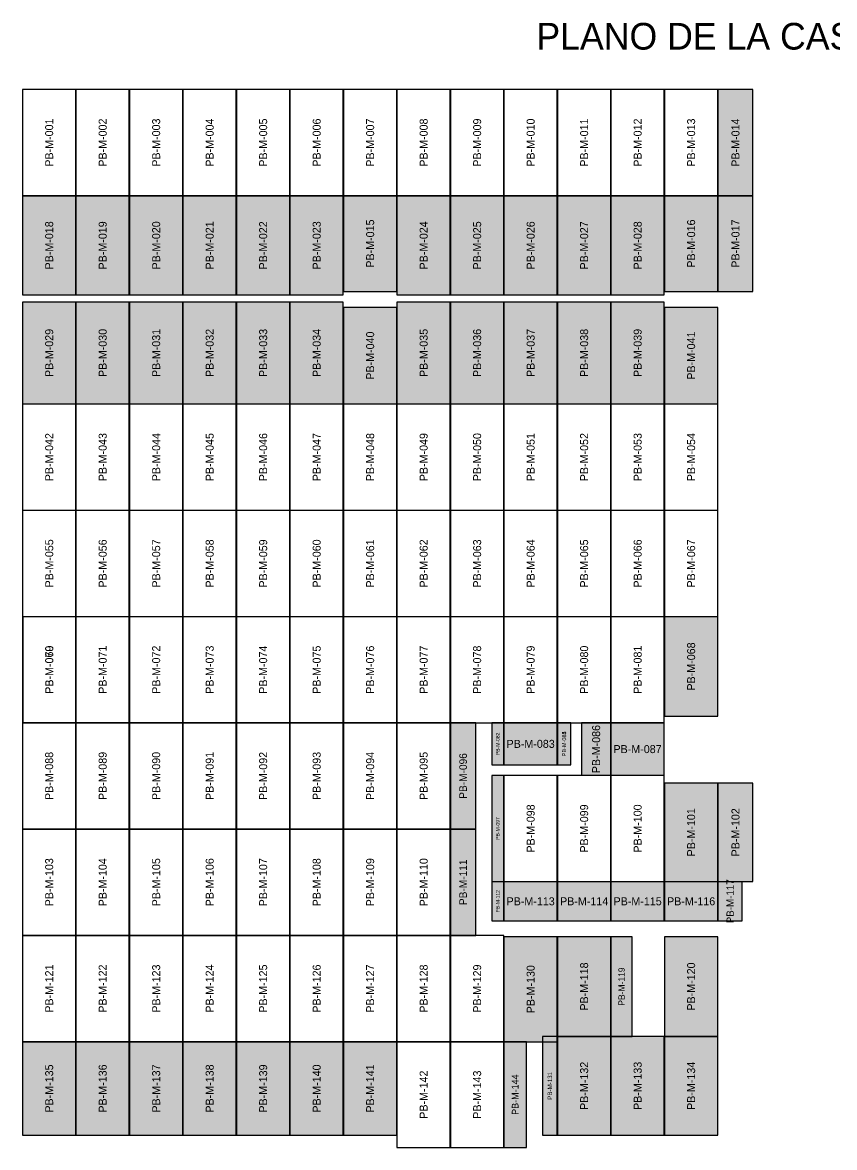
# Model space of a CAD drawing. Header units: metres. Extents: x 487.1 to 507.8, y -106.1 to -80.1.
# Drawn here: x 489.54 to 498.68, y -92.71 to -80.06 of the extents above; entities that cross this region are included whole.
import ezdxf
from ezdxf.enums import TextEntityAlignment as Align

# ---------------------------------------------------------------- set-up
doc = ezdxf.new("R2010")
doc.units = ezdxf.units.M
for name, color, linetype in [('ID-PIEZA', 7, 'Continuous'), ('PISO-Moret-COMPLETA', 8, 'Continuous'), ('PISO-Moret-RECORTE', 30, 'Continuous'), ('TITULO', 5, 'Continuous')]:
    doc.layers.add(name, color=color, linetype=linetype)

msp = doc.modelspace()

# ---------------------------------------------------------------- hatches: boundary and pattern name
at = {"layer": 'PISO-Moret-RECORTE', "transparency": 33554546}
h = msp.add_hatch(color=30, dxfattribs=at)
h.dxf.hatch_style = 1
h.paths.add_polyline_path([(497.3647, -82.0044), (497.7587, -82.0044), (497.7587, -80.8104), (497.3647, -80.8104)])
h = msp.add_hatch(color=30, dxfattribs=at)
h.dxf.hatch_style = 1
h.paths.add_polyline_path([(489.5387, -83.1204), (490.1387, -83.1204), (490.1387, -82.0064), (489.5387, -82.0064)])
h = msp.add_hatch(color=30, dxfattribs=at)
h.dxf.hatch_style = 1
h.paths.add_polyline_path([(490.1407, -83.1204), (490.7407, -83.1204), (490.7407, -82.0064), (490.1407, -82.0064)])
h = msp.add_hatch(color=30, dxfattribs=at)
h.dxf.hatch_style = 1
h.paths.add_polyline_path([(490.7427, -83.1204), (491.3427, -83.1204), (491.3427, -82.0064), (490.7427, -82.0064)])
h = msp.add_hatch(color=30, dxfattribs=at)
h.dxf.hatch_style = 1
h.paths.add_polyline_path([(491.3447, -83.1204), (491.9447, -83.1204), (491.9447, -82.0064), (491.3447, -82.0064)])
h = msp.add_hatch(color=30, dxfattribs=at)
h.dxf.hatch_style = 1
h.paths.add_polyline_path([(491.9467, -83.1204), (492.5467, -83.1204), (492.5467, -82.0064), (491.9467, -82.0064)])
h = msp.add_hatch(color=30, dxfattribs=at)
h.dxf.hatch_style = 1
h.paths.add_polyline_path([(492.5487, -83.1204), (493.1487, -83.1204), (493.1487, -82.0064), (492.5487, -82.0064)])
h = msp.add_hatch(color=30, dxfattribs=at)
h.dxf.hatch_style = 1
h.paths.add_polyline_path([(493.1507, -83.0804), (493.7507, -83.0804), (493.7507, -82.0064), (493.1507, -82.0064)])
h = msp.add_hatch(color=30, dxfattribs=at)
h.dxf.hatch_style = 1
h.paths.add_polyline_path([(493.7527, -83.1204), (494.3527, -83.1204), (494.3527, -82.0064), (493.7527, -82.0064)])
h = msp.add_hatch(color=30, dxfattribs=at)
h.dxf.hatch_style = 1
h.paths.add_polyline_path([(494.3547, -83.1204), (494.9547, -83.1204), (494.9547, -82.0064), (494.3547, -82.0064)])
h = msp.add_hatch(color=30, dxfattribs=at)
h.dxf.hatch_style = 1
h.paths.add_polyline_path([(494.9567, -83.1204), (495.5567, -83.1204), (495.5567, -82.0064), (494.9567, -82.0064)])
h = msp.add_hatch(color=30, dxfattribs=at)
h.dxf.hatch_style = 1
h.paths.add_polyline_path([(495.5587, -83.1204), (496.1587, -83.1204), (496.1587, -82.0064), (495.5587, -82.0064)])
h = msp.add_hatch(color=30, dxfattribs=at)
h.dxf.hatch_style = 1
h.paths.add_polyline_path([(496.1607, -83.1204), (496.7607, -83.1204), (496.7607, -82.0064), (496.1607, -82.0064)])
h = msp.add_hatch(color=30, dxfattribs=at)
h.dxf.hatch_style = 1
h.paths.add_polyline_path([(496.7627, -83.0804), (497.3627, -83.0804), (497.3627, -82.0064), (496.7627, -82.0064)])
h = msp.add_hatch(color=30, dxfattribs=at)
h.dxf.hatch_style = 1
h.paths.add_polyline_path([(497.3647, -83.0804), (497.7587, -83.0804), (497.7587, -82.0064), (497.3647, -82.0064)])
h = msp.add_hatch(color=30, dxfattribs=at)
h.dxf.hatch_style = 1
h.paths.add_polyline_path([(489.5387, -84.3464), (490.1387, -84.3464), (490.1387, -83.2004), (489.5387, -83.2004)])
h = msp.add_hatch(color=30, dxfattribs=at)
h.dxf.hatch_style = 1
h.paths.add_polyline_path([(490.1407, -84.3464), (490.7407, -84.3464), (490.7407, -83.2004), (490.1407, -83.2004)])
h = msp.add_hatch(color=30, dxfattribs=at)
h.dxf.hatch_style = 1
h.paths.add_polyline_path([(490.7427, -84.3464), (491.3427, -84.3464), (491.3427, -83.2004), (490.7427, -83.2004)])
h = msp.add_hatch(color=30, dxfattribs=at)
h.dxf.hatch_style = 1
h.paths.add_polyline_path([(491.3447, -84.3464), (491.9447, -84.3464), (491.9447, -83.2004), (491.3447, -83.2004)])
h = msp.add_hatch(color=30, dxfattribs=at)
h.dxf.hatch_style = 1
h.paths.add_polyline_path([(491.9467, -84.3464), (492.5467, -84.3464), (492.5467, -83.2004), (491.9467, -83.2004)])
h = msp.add_hatch(color=30, dxfattribs=at)
h.dxf.hatch_style = 1
h.paths.add_polyline_path([(492.5487, -84.3464), (493.1487, -84.3464), (493.1487, -83.2004), (492.5487, -83.2004)])
h = msp.add_hatch(color=30, dxfattribs=at)
h.dxf.hatch_style = 1
h.paths.add_polyline_path([(493.1507, -84.3464), (493.7507, -84.3464), (493.7507, -83.2604), (493.1507, -83.2604)])
h = msp.add_hatch(color=30, dxfattribs=at)
h.dxf.hatch_style = 1
h.paths.add_polyline_path([(493.7527, -84.3464), (494.3527, -84.3464), (494.3527, -83.2004), (493.7527, -83.2004)])
h = msp.add_hatch(color=30, dxfattribs=at)
h.dxf.hatch_style = 1
h.paths.add_polyline_path([(494.3547, -84.3464), (494.9547, -84.3464), (494.9547, -83.2004), (494.3547, -83.2004)])
h = msp.add_hatch(color=30, dxfattribs=at)
h.dxf.hatch_style = 1
h.paths.add_polyline_path([(494.9567, -84.3464), (495.5567, -84.3464), (495.5567, -83.2004), (494.9567, -83.2004)])
h = msp.add_hatch(color=30, dxfattribs=at)
h.dxf.hatch_style = 1
h.paths.add_polyline_path([(495.5587, -84.3464), (496.1587, -84.3464), (496.1587, -83.2004), (495.5587, -83.2004)])
h = msp.add_hatch(color=30, dxfattribs=at)
h.dxf.hatch_style = 1
h.paths.add_polyline_path([(496.1607, -84.3464), (496.7607, -84.3464), (496.7607, -83.2004), (496.1607, -83.2004)])
h = msp.add_hatch(color=30, dxfattribs=at)
h.dxf.hatch_style = 1
h.paths.add_polyline_path([(496.7627, -84.3464), (497.3627, -84.3464), (497.3627, -83.2604), (496.7627, -83.2604)])
h = msp.add_hatch(color=30, dxfattribs=at)
h.dxf.hatch_style = 1
h.paths.add_polyline_path([(496.7627, -87.8604), (497.3627, -87.8604), (497.3627, -86.7404), (496.7627, -86.7404)])
h = msp.add_hatch(color=30, dxfattribs=at)
h.dxf.hatch_style = 1
h.paths.add_polyline_path([(494.3547, -89.1284), (494.6387, -89.1284), (494.6387, -87.9344), (494.3547, -87.9344)])
h = msp.add_hatch(color=30, dxfattribs=at)
h.dxf.hatch_style = 1
h.paths.add_polyline_path([(494.8187, -88.4054), (494.9547, -88.4054), (494.9547, -87.9344), (494.8187, -87.9344)])
h = msp.add_hatch(color=30, dxfattribs=at)
h.dxf.hatch_style = 1
h.paths.add_polyline_path([(494.9567, -88.4054), (495.5567, -88.4054), (495.5567, -87.9344), (494.9567, -87.9344)])
h = msp.add_hatch(color=30, dxfattribs=at)
h.dxf.hatch_style = 1
h.paths.add_polyline_path([(495.5587, -88.4054), (495.7087, -88.4054), (495.7087, -87.9344), (495.5587, -87.9344)])
h = msp.add_hatch(color=30, dxfattribs=at)
h.dxf.hatch_style = 1
h.paths.add_polyline_path([(495.5587, -88.4054), (495.7087, -88.4054), (495.7087, -87.9344), (495.5587, -87.9344)])
h = msp.add_hatch(color=30, dxfattribs=at)
h.dxf.hatch_style = 1
h.paths.add_polyline_path([(495.8287, -88.5234), (496.1587, -88.5234), (496.1587, -87.9344), (495.8287, -87.9344)])
h = msp.add_hatch(color=30, dxfattribs=at)
h.dxf.hatch_style = 1
h.paths.add_polyline_path([(496.1607, -88.5234), (496.7587, -88.5234), (496.7587, -87.9344), (496.1607, -87.9344)])
h = msp.add_hatch(color=30, dxfattribs=at)
h.dxf.hatch_style = 1
h.paths.add_polyline_path([(494.8187, -89.7194), (494.9547, -89.7194), (494.9547, -88.5254), (494.8187, -88.5254)])
h = msp.add_hatch(color=30, dxfattribs=at)
h.dxf.hatch_style = 1
h.paths.add_polyline_path([(496.7627, -89.7194), (497.3627, -89.7194), (497.3627, -88.6104), (496.7627, -88.6104)])
h = msp.add_hatch(color=30, dxfattribs=at)
h.dxf.hatch_style = 1
h.paths.add_polyline_path([(497.3647, -89.7194), (497.7587, -89.7194), (497.7587, -88.6104), (497.3647, -88.6104)])
h = msp.add_hatch(color=30, dxfattribs=at)
h.dxf.hatch_style = 1
h.paths.add_polyline_path([(494.3547, -90.3244), (494.6387, -90.3244), (494.6387, -89.1304), (494.3547, -89.1304)])
h = msp.add_hatch(color=30, dxfattribs=at)
h.dxf.hatch_style = 1
h.paths.add_polyline_path([(494.8187, -90.1604), (494.9547, -90.1604), (494.9547, -89.7214), (494.8187, -89.7214)])
h = msp.add_hatch(color=30, dxfattribs=at)
h.dxf.hatch_style = 1
h.paths.add_polyline_path([(494.9567, -90.1604), (495.5567, -90.1604), (495.5567, -89.7214), (494.9567, -89.7214)])
h = msp.add_hatch(color=30, dxfattribs=at)
h.dxf.hatch_style = 1
h.paths.add_polyline_path([(495.5587, -90.1604), (496.1587, -90.1604), (496.1587, -89.7214), (495.5587, -89.7214)])
h = msp.add_hatch(color=30, dxfattribs=at)
h.dxf.hatch_style = 1
h.paths.add_polyline_path([(496.1607, -90.1604), (496.7607, -90.1604), (496.7607, -89.7214), (496.1607, -89.7214)])
h = msp.add_hatch(color=30, dxfattribs=at)
h.dxf.hatch_style = 1
h.paths.add_polyline_path([(496.7627, -90.1604), (497.3627, -90.1604), (497.3627, -89.7214), (496.7627, -89.7214)])
h = msp.add_hatch(color=30, dxfattribs=at)
h.dxf.hatch_style = 1
h.paths.add_polyline_path([(497.3647, -90.1604), (497.6387, -90.1604), (497.6387, -89.7214), (497.3647, -89.7214)])
h = msp.add_hatch(color=30, dxfattribs=at)
h.dxf.hatch_style = 1
h.paths.add_polyline_path([(494.9567, -91.5204), (495.5567, -91.5204), (495.5567, -90.3404), (494.9567, -90.3404)])
h = msp.add_hatch(color=30, dxfattribs=at)
h.dxf.hatch_style = 1
h.paths.add_polyline_path([(495.5587, -91.4604), (496.1587, -91.4604), (496.1587, -90.3404), (495.5587, -90.3404)])
h = msp.add_hatch(color=30, dxfattribs=at)
h.dxf.hatch_style = 1
h.paths.add_polyline_path([(496.1607, -91.4604), (496.3987, -91.4604), (496.3987, -90.3404), (496.1607, -90.3404)])
h = msp.add_hatch(color=30, dxfattribs=at)
h.dxf.hatch_style = 1
h.paths.add_polyline_path([(496.7627, -91.4604), (497.3627, -91.4604), (497.3627, -90.3404), (496.7627, -90.3404)])
h = msp.add_hatch(color=30, dxfattribs=at)
h.dxf.hatch_style = 1
h.paths.add_polyline_path([(495.3887, -92.5724), (495.5567, -92.5724), (495.5567, -91.4624), (495.3887, -91.4624)])
h = msp.add_hatch(color=30, dxfattribs=at)
h.dxf.hatch_style = 1
h.paths.add_polyline_path([(495.5587, -92.5724), (496.1587, -92.5724), (496.1587, -91.4624), (495.5587, -91.4624)])
h = msp.add_hatch(color=30, dxfattribs=at)
h.dxf.hatch_style = 1
h.paths.add_polyline_path([(496.1607, -92.5724), (496.7607, -92.5724), (496.7607, -91.4624), (496.1607, -91.4624)])
h = msp.add_hatch(color=30, dxfattribs=at)
h.dxf.hatch_style = 1
h.paths.add_polyline_path([(496.7627, -92.5724), (497.3627, -92.5724), (497.3627, -91.4624), (496.7627, -91.4624)])
h = msp.add_hatch(color=30, dxfattribs=at)
h.dxf.hatch_style = 1
h.paths.add_polyline_path([(489.5387, -92.5724), (490.1387, -92.5724), (490.1387, -91.5224), (489.5387, -91.5224)])
h = msp.add_hatch(color=30, dxfattribs=at)
h.dxf.hatch_style = 1
h.paths.add_polyline_path([(490.1407, -92.5724), (490.7407, -92.5724), (490.7407, -91.5224), (490.1407, -91.5224)])
h = msp.add_hatch(color=30, dxfattribs=at)
h.dxf.hatch_style = 1
h.paths.add_polyline_path([(490.7427, -92.5724), (491.3427, -92.5724), (491.3427, -91.5224), (490.7427, -91.5224)])
h = msp.add_hatch(color=30, dxfattribs=at)
h.dxf.hatch_style = 1
h.paths.add_polyline_path([(491.3447, -92.5724), (491.9447, -92.5724), (491.9447, -91.5224), (491.3447, -91.5224)])
h = msp.add_hatch(color=30, dxfattribs=at)
h.dxf.hatch_style = 1
h.paths.add_polyline_path([(491.9467, -92.5724), (492.5467, -92.5724), (492.5467, -91.5224), (491.9467, -91.5224)])
h = msp.add_hatch(color=30, dxfattribs=at)
h.dxf.hatch_style = 1
h.paths.add_polyline_path([(492.5487, -92.5724), (493.1487, -92.5724), (493.1487, -91.5224), (492.5487, -91.5224)])
h = msp.add_hatch(color=30, dxfattribs=at)
h.dxf.hatch_style = 1
h.paths.add_polyline_path([(493.1507, -92.5724), (493.7507, -92.5724), (493.7507, -91.5224), (493.1507, -91.5224)])
h = msp.add_hatch(color=30, dxfattribs=at)
h.dxf.hatch_style = 1
h.paths.add_polyline_path([(494.9567, -92.7104), (495.2087, -92.7104), (495.2087, -91.5224), (494.9567, -91.5224)])

# ---------------------------------------------------------------- linework, layer by layer
at = {"layer": 'PISO-Moret-COMPLETA'}
for points in [[(489.5387, -82.0044), (490.1387, -82.0044), (490.1387, -80.8104), (489.5387, -80.8104)], [(490.1407, -82.0044), (490.7407, -82.0044), (490.7407, -80.8104), (490.1407, -80.8104)], [(490.7427, -82.0044), (491.3427, -82.0044), (491.3427, -80.8104), (490.7427, -80.8104)], [(491.3447, -82.0044), (491.9447, -82.0044), (491.9447, -80.8104), (491.3447, -80.8104)], [(491.9467, -82.0044), (492.5467, -82.0044), (492.5467, -80.8104), (491.9467, -80.8104)], [(492.5487, -82.0044), (493.1487, -82.0044), (493.1487, -80.8104), (492.5487, -80.8104)], [(493.1507, -82.0044), (493.7507, -82.0044), (493.7507, -80.8104), (493.1507, -80.8104)], [(493.7527, -82.0044), (494.3527, -82.0044), (494.3527, -80.8104), (493.7527, -80.8104)], [(494.3547, -82.0044), (494.9547, -82.0044), (494.9547, -80.8104), (494.3547, -80.8104)], [(494.9567, -82.0044), (495.5567, -82.0044), (495.5567, -80.8104), (494.9567, -80.8104)], [(495.5587, -82.0044), (496.1587, -82.0044), (496.1587, -80.8104), (495.5587, -80.8104)], [(496.1607, -82.0044), (496.7607, -82.0044), (496.7607, -80.8104), (496.1607, -80.8104)], [(496.7627, -82.0044), (497.3627, -82.0044), (497.3627, -80.8104), (496.7627, -80.8104)], [(489.5387, -85.5424), (490.1387, -85.5424), (490.1387, -84.3484), (489.5387, -84.3484)], [(490.1407, -85.5424), (490.7407, -85.5424), (490.7407, -84.3484), (490.1407, -84.3484)], [(490.7427, -85.5424), (491.3427, -85.5424), (491.3427, -84.3484), (490.7427, -84.3484)], [(491.3447, -85.5424), (491.9447, -85.5424), (491.9447, -84.3484), (491.3447, -84.3484)], [(491.9467, -85.5424), (492.5467, -85.5424), (492.5467, -84.3484), (491.9467, -84.3484)], [(492.5487, -85.5424), (493.1487, -85.5424), (493.1487, -84.3484), (492.5487, -84.3484)], [(493.1507, -85.5424), (493.7507, -85.5424), (493.7507, -84.3484), (493.1507, -84.3484)], [(493.7527, -85.5424), (494.3527, -85.5424), (494.3527, -84.3484), (493.7527, -84.3484)], [(494.3547, -85.5424), (494.9547, -85.5424), (494.9547, -84.3484), (494.3547, -84.3484)], [(494.9567, -85.5424), (495.5567, -85.5424), (495.5567, -84.3484), (494.9567, -84.3484)], [(495.5587, -85.5424), (496.1587, -85.5424), (496.1587, -84.3484), (495.5587, -84.3484)], [(496.1607, -85.5424), (496.7607, -85.5424), (496.7607, -84.3484), (496.1607, -84.3484)], [(496.7627, -85.5424), (497.3627, -85.5424), (497.3627, -84.3484), (496.7627, -84.3484)], [(489.539, -86.738), (490.139, -86.738), (490.139, -85.544), (489.539, -85.544)], [(490.1407, -86.7384), (490.7407, -86.7384), (490.7407, -85.5444), (490.1407, -85.5444)], [(490.7427, -86.7384), (491.3427, -86.7384), (491.3427, -85.5444), (490.7427, -85.5444)], [(491.3447, -86.7384), (491.9447, -86.7384), (491.9447, -85.5444), (491.3447, -85.5444)], [(491.9467, -86.7384), (492.5467, -86.7384), (492.5467, -85.5444), (491.9467, -85.5444)], [(492.5487, -86.7384), (493.1487, -86.7384), (493.1487, -85.5444), (492.5487, -85.5444)], [(493.1507, -86.7384), (493.7507, -86.7384), (493.7507, -85.5444), (493.1507, -85.5444)], [(493.7527, -86.7384), (494.3527, -86.7384), (494.3527, -85.5444), (493.7527, -85.5444)], [(494.3547, -86.7384), (494.9547, -86.7384), (494.9547, -85.5444), (494.3547, -85.5444)], [(494.9567, -86.7384), (495.5567, -86.7384), (495.5567, -85.5444), (494.9567, -85.5444)], [(495.5587, -86.7384), (496.1587, -86.7384), (496.1587, -85.5444), (495.5587, -85.5444)], [(496.1607, -86.7384), (496.7607, -86.7384), (496.7607, -85.5444), (496.1607, -85.5444)], [(496.7627, -86.7384), (497.3627, -86.7384), (497.3627, -85.5444), (496.7627, -85.5444)], [(489.5387, -87.9324), (490.1387, -87.9324), (490.1387, -86.7404), (489.5387, -86.7404)], [(489.5407, -87.9334), (490.1407, -87.9334), (490.1407, -86.7394), (489.5407, -86.7394)], [(490.1407, -87.9324), (490.7407, -87.9324), (490.7407, -86.7404), (490.1407, -86.7404)], [(490.7427, -87.9324), (491.3427, -87.9324), (491.3427, -86.7404), (490.7427, -86.7404)], [(491.3447, -87.9324), (491.9447, -87.9324), (491.9447, -86.7404), (491.3447, -86.7404)], [(491.9467, -87.9324), (492.5467, -87.9324), (492.5467, -86.7404), (491.9467, -86.7404)], [(492.5487, -87.9324), (493.1487, -87.9324), (493.1487, -86.7404), (492.5487, -86.7404)], [(493.1507, -87.9324), (493.7507, -87.9324), (493.7507, -86.7404), (493.1507, -86.7404)], [(493.7527, -87.9324), (494.3527, -87.9324), (494.3527, -86.7404), (493.7527, -86.7404)], [(494.3547, -87.9324), (494.9547, -87.9324), (494.9547, -86.7404), (494.3547, -86.7404)], [(494.9567, -87.9324), (495.5567, -87.9324), (495.5567, -86.7404), (494.9567, -86.7404)], [(495.5587, -87.9324), (496.1587, -87.9324), (496.1587, -86.7404), (495.5587, -86.7404)], [(496.1607, -87.9324), (496.7607, -87.9324), (496.7607, -86.7404), (496.1607, -86.7404)], [(489.5387, -89.1284), (490.1387, -89.1284), (490.1387, -87.9344), (489.5387, -87.9344)], [(490.1407, -89.1284), (490.7407, -89.1284), (490.7407, -87.9344), (490.1407, -87.9344)], [(490.7427, -89.1284), (491.3427, -89.1284), (491.3427, -87.9344), (490.7427, -87.9344)], [(491.3447, -89.1284), (491.9447, -89.1284), (491.9447, -87.9344), (491.3447, -87.9344)], [(491.9467, -89.1284), (492.5467, -89.1284), (492.5467, -87.9344), (491.9467, -87.9344)], [(492.5487, -89.1284), (493.1487, -89.1284), (493.1487, -87.9344), (492.5487, -87.9344)], [(493.1507, -89.1284), (493.7507, -89.1284), (493.7507, -87.9344), (493.1507, -87.9344)], [(493.7527, -89.1284), (494.3527, -89.1284), (494.3527, -87.9344), (493.7527, -87.9344)], [(494.9567, -89.7194), (495.5567, -89.7194), (495.5567, -88.5254), (494.9567, -88.5254)], [(495.5587, -89.7194), (496.1587, -89.7194), (496.1587, -88.5254), (495.5587, -88.5254)], [(496.1607, -89.7194), (496.7607, -89.7194), (496.7607, -88.5254), (496.1607, -88.5254)], [(489.5387, -90.3244), (490.1387, -90.3244), (490.1387, -89.1304), (489.5387, -89.1304)], [(490.1407, -90.3244), (490.7407, -90.3244), (490.7407, -89.1304), (490.1407, -89.1304)], [(490.7427, -90.3244), (491.3427, -90.3244), (491.3427, -89.1304), (490.7427, -89.1304)], [(491.3447, -90.3244), (491.9447, -90.3244), (491.9447, -89.1304), (491.3447, -89.1304)], [(491.9467, -90.3244), (492.5467, -90.3244), (492.5467, -89.1304), (491.9467, -89.1304)], [(492.5487, -90.3244), (493.1487, -90.3244), (493.1487, -89.1304), (492.5487, -89.1304)], [(493.1507, -90.3244), (493.7507, -90.3244), (493.7507, -89.1304), (493.1507, -89.1304)], [(493.7527, -90.3244), (494.3527, -90.3244), (494.3527, -89.1304), (493.7527, -89.1304)], [(489.5387, -91.5204), (490.1387, -91.5204), (490.1387, -90.3264), (489.5387, -90.3264)], [(490.1407, -91.5204), (490.7407, -91.5204), (490.7407, -90.3264), (490.1407, -90.3264)], [(490.7427, -91.5204), (491.3427, -91.5204), (491.3427, -90.3264), (490.7427, -90.3264)], [(491.3447, -91.5204), (491.9447, -91.5204), (491.9447, -90.3264), (491.3447, -90.3264)], [(491.9467, -91.5204), (492.5467, -91.5204), (492.5467, -90.3264), (491.9467, -90.3264)], [(492.5487, -91.5204), (493.1487, -91.5204), (493.1487, -90.3264), (492.5487, -90.3264)], [(493.1507, -91.5204), (493.7507, -91.5204), (493.7507, -90.3264), (493.1507, -90.3264)], [(493.7527, -91.5204), (494.3527, -91.5204), (494.3527, -90.3264), (493.7527, -90.3264)], [(494.3547, -91.5204), (494.9547, -91.5204), (494.9547, -90.3264), (494.3547, -90.3264)], [(493.7527, -92.7104), (494.3527, -92.7104), (494.3527, -91.5224), (493.7527, -91.5224)], [(494.3547, -92.7104), (494.9547, -92.7104), (494.9547, -91.5224), (494.3547, -91.5224)]]:
    msp.add_lwpolyline(points, close=True, dxfattribs=at)
at = {"layer": 'PISO-Moret-RECORTE'}
for points in [[(497.3647, -82.0044), (497.7587, -82.0044), (497.7587, -80.8104), (497.3647, -80.8104)], [(489.5387, -83.1204), (490.1387, -83.1204), (490.1387, -82.0064), (489.5387, -82.0064)], [(490.1407, -83.1204), (490.7407, -83.1204), (490.7407, -82.0064), (490.1407, -82.0064)], [(490.7427, -83.1204), (491.3427, -83.1204), (491.3427, -82.0064), (490.7427, -82.0064)], [(491.3447, -83.1204), (491.9447, -83.1204), (491.9447, -82.0064), (491.3447, -82.0064)], [(491.9467, -83.1204), (492.5467, -83.1204), (492.5467, -82.0064), (491.9467, -82.0064)], [(492.5487, -83.1204), (493.1487, -83.1204), (493.1487, -82.0064), (492.5487, -82.0064)], [(493.1507, -83.0804), (493.7507, -83.0804), (493.7507, -82.0064), (493.1507, -82.0064)], [(493.7527, -83.1204), (494.3527, -83.1204), (494.3527, -82.0064), (493.7527, -82.0064)], [(494.3547, -83.1204), (494.9547, -83.1204), (494.9547, -82.0064), (494.3547, -82.0064)], [(494.9567, -83.1204), (495.5567, -83.1204), (495.5567, -82.0064), (494.9567, -82.0064)], [(495.5587, -83.1204), (496.1587, -83.1204), (496.1587, -82.0064), (495.5587, -82.0064)], [(496.1607, -83.1204), (496.7607, -83.1204), (496.7607, -82.0064), (496.1607, -82.0064)], [(496.7627, -83.0804), (497.3627, -83.0804), (497.3627, -82.0064), (496.7627, -82.0064)], [(497.3647, -83.0804), (497.7587, -83.0804), (497.7587, -82.0064), (497.3647, -82.0064)], [(489.5387, -84.3464), (490.1387, -84.3464), (490.1387, -83.2004), (489.5387, -83.2004)], [(490.1407, -84.3464), (490.7407, -84.3464), (490.7407, -83.2004), (490.1407, -83.2004)], [(490.7427, -84.3464), (491.3427, -84.3464), (491.3427, -83.2004), (490.7427, -83.2004)], [(491.3447, -84.3464), (491.9447, -84.3464), (491.9447, -83.2004), (491.3447, -83.2004)], [(491.9467, -84.3464), (492.5467, -84.3464), (492.5467, -83.2004), (491.9467, -83.2004)], [(492.5487, -84.3464), (493.1487, -84.3464), (493.1487, -83.2004), (492.5487, -83.2004)], [(493.1507, -84.3464), (493.7507, -84.3464), (493.7507, -83.2604), (493.1507, -83.2604)], [(493.7527, -84.3464), (494.3527, -84.3464), (494.3527, -83.2004), (493.7527, -83.2004)], [(494.3547, -84.3464), (494.9547, -84.3464), (494.9547, -83.2004), (494.3547, -83.2004)], [(494.9567, -84.3464), (495.5567, -84.3464), (495.5567, -83.2004), (494.9567, -83.2004)], [(495.5587, -84.3464), (496.1587, -84.3464), (496.1587, -83.2004), (495.5587, -83.2004)], [(496.1607, -84.3464), (496.7607, -84.3464), (496.7607, -83.2004), (496.1607, -83.2004)], [(496.7627, -84.3464), (497.3627, -84.3464), (497.3627, -83.2604), (496.7627, -83.2604)], [(496.7627, -87.8604), (497.3627, -87.8604), (497.3627, -86.7404), (496.7627, -86.7404)], [(494.3547, -89.1284), (494.6387, -89.1284), (494.6387, -87.9344), (494.3547, -87.9344)], [(494.8187, -88.4054), (494.9547, -88.4054), (494.9547, -87.9344), (494.8187, -87.9344)], [(494.9567, -88.4054), (495.5567, -88.4054), (495.5567, -87.9344), (494.9567, -87.9344)], [(495.5587, -88.4054), (495.7087, -88.4054), (495.7087, -87.9344), (495.5587, -87.9344)], [(495.5587, -88.4054), (495.7087, -88.4054), (495.7087, -87.9344), (495.5587, -87.9344)], [(495.8287, -88.5234), (496.1587, -88.5234), (496.1587, -87.9344), (495.8287, -87.9344)], [(496.1607, -88.5234), (496.7587, -88.5234), (496.7587, -87.9344), (496.1607, -87.9344)], [(494.8187, -89.7194), (494.9547, -89.7194), (494.9547, -88.5254), (494.8187, -88.5254)], [(496.7627, -89.7194), (497.3627, -89.7194), (497.3627, -88.6104), (496.7627, -88.6104)], [(497.3647, -89.7194), (497.7587, -89.7194), (497.7587, -88.6104), (497.3647, -88.6104)], [(494.3547, -90.3244), (494.6387, -90.3244), (494.6387, -89.1304), (494.3547, -89.1304)], [(494.8187, -90.1604), (494.9547, -90.1604), (494.9547, -89.7214), (494.8187, -89.7214)], [(494.9567, -90.1604), (495.5567, -90.1604), (495.5567, -89.7214), (494.9567, -89.7214)], [(495.5587, -90.1604), (496.1587, -90.1604), (496.1587, -89.7214), (495.5587, -89.7214)], [(496.1607, -90.1604), (496.7607, -90.1604), (496.7607, -89.7214), (496.1607, -89.7214)], [(496.7627, -90.1604), (497.3627, -90.1604), (497.3627, -89.7214), (496.7627, -89.7214)], [(497.3647, -90.1604), (497.6387, -90.1604), (497.6387, -89.7214), (497.3647, -89.7214)], [(494.9567, -91.5204), (495.5567, -91.5204), (495.5567, -90.3404), (494.9567, -90.3404)], [(495.5587, -91.4604), (496.1587, -91.4604), (496.1587, -90.3404), (495.5587, -90.3404)], [(496.1607, -91.4604), (496.3987, -91.4604), (496.3987, -90.3404), (496.1607, -90.3404)], [(496.7627, -91.4604), (497.3627, -91.4604), (497.3627, -90.3404), (496.7627, -90.3404)], [(495.3887, -92.5724), (495.5567, -92.5724), (495.5567, -91.4624), (495.3887, -91.4624)], [(495.5587, -92.5724), (496.1587, -92.5724), (496.1587, -91.4624), (495.5587, -91.4624)], [(496.1607, -92.5724), (496.7607, -92.5724), (496.7607, -91.4624), (496.1607, -91.4624)], [(496.7627, -92.5724), (497.3627, -92.5724), (497.3627, -91.4624), (496.7627, -91.4624)], [(489.5387, -92.5724), (490.1387, -92.5724), (490.1387, -91.5224), (489.5387, -91.5224)], [(490.1407, -92.5724), (490.7407, -92.5724), (490.7407, -91.5224), (490.1407, -91.5224)], [(490.7427, -92.5724), (491.3427, -92.5724), (491.3427, -91.5224), (490.7427, -91.5224)], [(491.3447, -92.5724), (491.9447, -92.5724), (491.9447, -91.5224), (491.3447, -91.5224)], [(491.9467, -92.5724), (492.5467, -92.5724), (492.5467, -91.5224), (491.9467, -91.5224)], [(492.5487, -92.5724), (493.1487, -92.5724), (493.1487, -91.5224), (492.5487, -91.5224)], [(493.1507, -92.5724), (493.7507, -92.5724), (493.7507, -91.5224), (493.1507, -91.5224)], [(494.9567, -92.7104), (495.2087, -92.7104), (495.2087, -91.5224), (494.9567, -91.5224)]]:
    msp.add_lwpolyline(points, close=True, dxfattribs=at)

# ---------------------------------------------------------------- texts
at = {"layer": 'ID-PIEZA'}
for s, height, p in [('PB-M-001', 0.09, (489.839, -81.407)), ('PB-M-002', 0.09, (490.441, -81.407)), ('PB-M-003', 0.09, (491.043, -81.407)), ('PB-M-004', 0.09, (491.645, -81.407)), ('PB-M-005', 0.09, (492.247, -81.407)), ('PB-M-006', 0.09, (492.849, -81.407)), ('PB-M-007', 0.09, (493.451, -81.407)), ('PB-M-008', 0.09, (494.053, -81.407)), ('PB-M-009', 0.09, (494.655, -81.407)), ('PB-M-010', 0.09, (495.257, -81.407)), ('PB-M-011', 0.09, (495.859, -81.407)), ('PB-M-012', 0.09, (496.461, -81.407)), ('PB-M-013', 0.09, (497.063, -81.407)), ('PB-M-014', 0.09, (497.562, -81.407)), ('PB-M-018', 0.09, (489.839, -82.563)), ('PB-M-019', 0.09, (490.441, -82.563)), ('PB-M-020', 0.09, (491.043, -82.563)), ('PB-M-021', 0.09, (491.645, -82.563)), ('PB-M-022', 0.09, (492.247, -82.563)), ('PB-M-023', 0.09, (492.849, -82.563)), ('PB-M-015', 0.09, (493.451, -82.543)), ('PB-M-024', 0.09, (494.053, -82.563)), ('PB-M-025', 0.09, (494.655, -82.563)), ('PB-M-026', 0.09, (495.257, -82.563)), ('PB-M-027', 0.09, (495.859, -82.563)), ('PB-M-028', 0.09, (496.461, -82.563)), ('PB-M-016', 0.09, (497.063, -82.543)), ('PB-M-017', 0.09, (497.562, -82.543)), ('PB-M-029', 0.09, (489.839, -83.773)), ('PB-M-030', 0.09, (490.441, -83.773)), ('PB-M-031', 0.09, (491.043, -83.773)), ('PB-M-032', 0.09, (491.645, -83.773)), ('PB-M-033', 0.09, (492.247, -83.773)), ('PB-M-034', 0.09, (492.849, -83.773)), ('PB-M-035', 0.09, (494.053, -83.773)), ('PB-M-036', 0.09, (494.655, -83.773)), ('PB-M-037', 0.09, (495.257, -83.773)), ('PB-M-038', 0.09, (495.859, -83.773)), ('PB-M-039', 0.09, (496.461, -83.773)), ('PB-M-040', 0.09, (493.451, -83.803)), ('PB-M-041', 0.09, (497.063, -83.803)), ('PB-M-042', 0.09, (489.839, -84.945)), ('PB-M-043', 0.09, (490.441, -84.945)), ('PB-M-044', 0.09, (491.043, -84.945)), ('PB-M-045', 0.09, (491.645, -84.945)), ('PB-M-046', 0.09, (492.247, -84.945)), ('PB-M-047', 0.09, (492.849, -84.945)), ('PB-M-048', 0.09, (493.451, -84.945)), ('PB-M-049', 0.09, (494.053, -84.945)), ('PB-M-050', 0.09, (494.655, -84.945)), ('PB-M-051', 0.09, (495.257, -84.945)), ('PB-M-052', 0.09, (495.859, -84.945)), ('PB-M-053', 0.09, (496.461, -84.945)), ('PB-M-054', 0.09, (497.063, -84.945)), ('PB-M-055', 0.09, (489.84, -86.14)), ('PB-M-056', 0.09, (490.441, -86.141)), ('PB-M-057', 0.09, (491.043, -86.141)), ('PB-M-058', 0.09, (491.645, -86.141)), ('PB-M-059', 0.09, (492.247, -86.141)), ('PB-M-060', 0.09, (492.849, -86.141)), ('PB-M-061', 0.09, (493.451, -86.141)), ('PB-M-062', 0.09, (494.053, -86.141)), ('PB-M-063', 0.09, (494.655, -86.141)), ('PB-M-064', 0.09, (495.257, -86.141)), ('PB-M-065', 0.09, (495.859, -86.141)), ('PB-M-066', 0.09, (496.461, -86.141)), ('PB-M-067', 0.09, (497.063, -86.141)), ('PB-M-068', 0.09, (497.063, -87.3)), ('PB-M-069', 0.09, (489.839, -87.336)), ('PB-M-070', 0.09, (489.841, -87.336)), ('PB-M-071', 0.09, (490.441, -87.336)), ('PB-M-072', 0.09, (491.043, -87.336)), ('PB-M-073', 0.09, (491.645, -87.336)), ('PB-M-074', 0.09, (492.247, -87.336)), ('PB-M-075', 0.09, (492.849, -87.336)), ('PB-M-076', 0.09, (493.451, -87.336)), ('PB-M-077', 0.09, (494.053, -87.336)), ('PB-M-078', 0.09, (494.655, -87.336)), ('PB-M-079', 0.09, (495.257, -87.336)), ('PB-M-080', 0.09, (495.859, -87.336)), ('PB-M-081', 0.09, (496.461, -87.336)), ('PB-M-082', 0.0408, (494.887, -88.17)), ('PB-M-084', 0.045, (495.634, -88.17)), ('PB-M-085', 0.045, (495.634, -88.17)), ('PB-M-086', 0.09, (495.994, -88.229)), ('PB-M-088', 0.09, (489.839, -88.531)), ('PB-M-089', 0.09, (490.441, -88.531)), ('PB-M-090', 0.09, (491.043, -88.531)), ('PB-M-091', 0.09, (491.645, -88.531)), ('PB-M-092', 0.09, (492.247, -88.531)), ('PB-M-093', 0.09, (492.849, -88.531)), ('PB-M-094', 0.09, (493.451, -88.531)), ('PB-M-095', 0.09, (494.053, -88.531)), ('PB-M-096', 0.0852, (494.497, -88.531)), ('PB-M-098', 0.09, (495.257, -89.122)), ('PB-M-099', 0.09, (495.859, -89.122)), ('PB-M-100', 0.09, (496.461, -89.122)), ('PB-M-101', 0.09, (497.063, -89.165)), ('PB-M-102', 0.09, (497.562, -89.165)), ('PB-M-097', 0.0408, (494.887, -89.122)), ('PB-M-103', 0.09, (489.839, -89.727)), ('PB-M-104', 0.09, (490.441, -89.727)), ('PB-M-105', 0.09, (491.043, -89.727)), ('PB-M-106', 0.09, (491.645, -89.727)), ('PB-M-107', 0.09, (492.247, -89.727)), ('PB-M-108', 0.09, (492.849, -89.727)), ('PB-M-109', 0.09, (493.451, -89.727)), ('PB-M-110', 0.09, (494.053, -89.727)), ('PB-M-111', 0.0852, (494.497, -89.727)), ('PB-M-117', 0.0822, (497.502, -89.941)), ('PB-M-112', 0.0408, (494.887, -89.941)), ('PB-M-121', 0.09, (489.839, -90.923)), ('PB-M-122', 0.09, (490.441, -90.923)), ('PB-M-123', 0.09, (491.043, -90.923)), ('PB-M-124', 0.09, (491.645, -90.923)), ('PB-M-125', 0.09, (492.247, -90.923)), ('PB-M-126', 0.09, (492.849, -90.923)), ('PB-M-127', 0.09, (493.451, -90.923)), ('PB-M-128', 0.09, (494.053, -90.923)), ('PB-M-129', 0.09, (494.655, -90.923)), ('PB-M-130', 0.09, (495.257, -90.93)), ('PB-M-118', 0.09, (495.859, -90.9)), ('PB-M-119', 0.0714, (496.28, -90.9)), ('PB-M-120', 0.09, (497.063, -90.9)), ('PB-M-135', 0.09, (489.839, -92.047)), ('PB-M-136', 0.09, (490.441, -92.047)), ('PB-M-137', 0.09, (491.043, -92.047)), ('PB-M-138', 0.09, (491.645, -92.047)), ('PB-M-139', 0.09, (492.247, -92.047)), ('PB-M-140', 0.09, (492.849, -92.047)), ('PB-M-141', 0.09, (493.451, -92.047)), ('PB-M-142', 0.09, (494.053, -92.116)), ('PB-M-143', 0.09, (494.655, -92.116)), ('PB-M-131', 0.0504, (495.473, -92.017)), ('PB-M-132', 0.09, (495.859, -92.017)), ('PB-M-133', 0.09, (496.461, -92.017)), ('PB-M-134', 0.09, (497.063, -92.017)), ('PB-M-144', 0.0756, (495.083, -92.116))]:
    msp.add_text(s, height=height, rotation=90, dxfattribs=at).set_placement(p, align=Align.MIDDLE_CENTER)
for s, p in [('PB-M-083', (495.257, -88.17)), ('PB-M-087', (496.46, -88.229)), ('PB-M-113', (495.257, -89.941)), ('PB-M-114', (495.859, -89.941)), ('PB-M-115', (496.461, -89.941)), ('PB-M-116', (497.063, -89.941))]:
    msp.add_text(s, height=0.09, dxfattribs=at).set_placement(p, align=Align.MIDDLE_CENTER)
at = {"layer": 'TITULO', "color": 5}
msp.add_text('PLANO DE LA CASA - PISO MORET', height=0.3, dxfattribs=at).set_placement((498.6765, -80.2104), align=Align.MIDDLE_CENTER)

doc.saveas('drawing.dxf')
